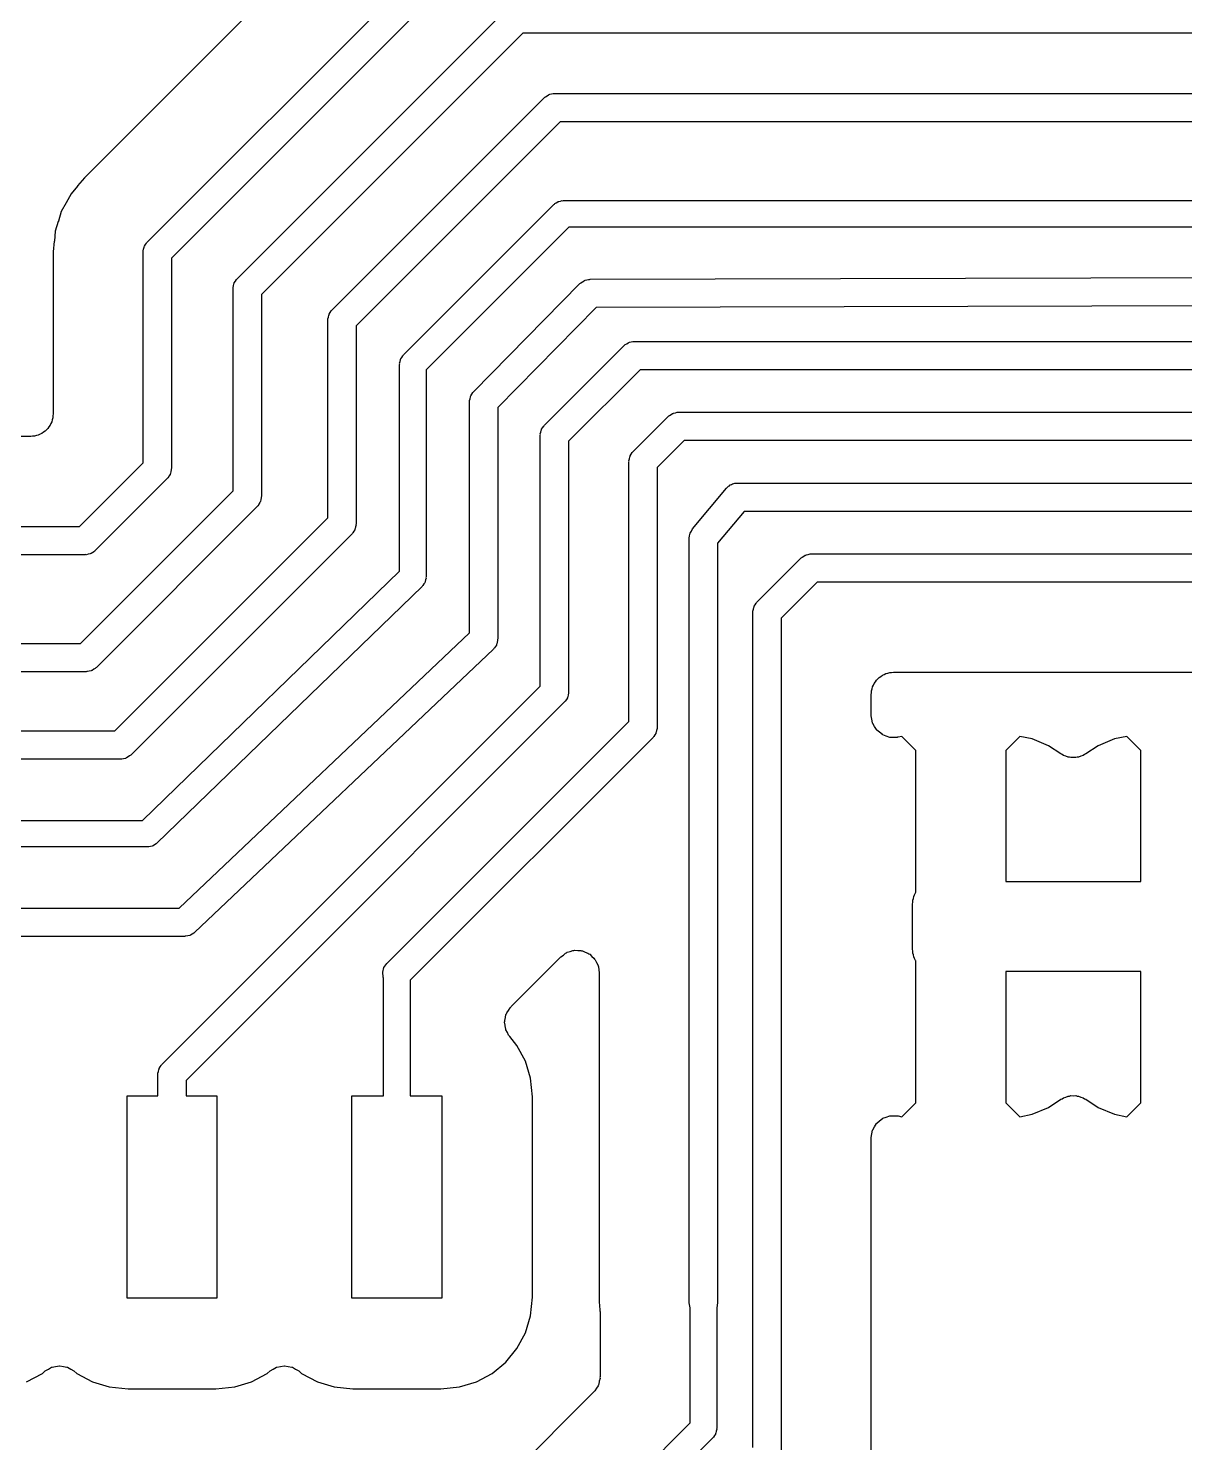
# Model space of a CAD drawing. Extents: x 171.3 to 228.7, y -128.7 to -71.3.
# Drawn here: x 199.73 to 206.26, y -87.34 to -79.35 of the extents above; entities that cross this region are included whole.
import ezdxf

# ---------------------------------------------------------------- set-up
doc = ezdxf.new("R2010")
doc.units = 0
doc.header["$MEASUREMENT"] = 0
doc.layers.add('BLACK', color=7, linetype='CONTINUOUS')

msp = doc.modelspace()

# ---------------------------------------------------------------- linework, layer by layer
at = {"layer": 'Black'}
for p, q in [((202.019, -78.2229), (200.045, -80.1962)), ((200.4, -80.5598), (202.378, -78.5818)), ((202.468, -78.7184), (200.537, -80.6495)), ((200.908, -80.7662), (202.432, -79.2422)), ((202.522, -79.3788), (201.045, -80.8559)), ((211.244, -79.3788), (202.522, -79.3788)), ((201.443, -80.9434), (202.643, -79.7434)), ((202.643, -79.7434), (202.646, -79.7414)), ((202.646, -79.7414), (202.649, -79.7387)), ((202.649, -79.7387), (202.658, -79.7335)), ((202.658, -79.7335), (202.666, -79.7275)), ((202.666, -79.7275), (202.67, -79.7266)), ((202.67, -79.7266), (202.673, -79.7248)), ((202.673, -79.7248), (202.683, -79.723)), ((202.683, -79.723), (202.693, -79.7203)), ((202.693, -79.7203), (202.697, -79.7206)), ((202.697, -79.7206), (202.7, -79.72)), ((202.7, -79.72), (211, -79.72)), ((202.733, -79.88), (201.58, -81.0331)), ((210.932, -79.88), (202.733, -79.88)), ((200.007, -80.2435), (199.97, -80.2869)), ((200.045, -80.1962), (200.007, -80.2425)), ((200.007, -80.2425), (200.007, -80.2429)), ((200.007, -80.2429), (200.007, -80.2435)), ((199.943, -80.338), (199.915, -80.3877)), ((199.97, -80.2869), (199.943, -80.3369)), ((199.943, -80.3369), (199.943, -80.3374)), ((199.943, -80.3374), (199.943, -80.338)), ((201.847, -81.197), (202.697, -80.347)), ((202.697, -80.347), (202.7, -80.3451)), ((202.7, -80.3451), (202.702, -80.3425)), ((202.702, -80.3425), (202.71, -80.3376)), ((202.71, -80.3376), (202.718, -80.332)), ((202.718, -80.332), (202.721, -80.3312)), ((202.721, -80.3312), (202.724, -80.3295)), ((202.724, -80.3295), (202.734, -80.3278)), ((202.734, -80.3278), (202.743, -80.3253)), ((202.743, -80.3253), (202.747, -80.3256)), ((202.747, -80.3256), (202.75, -80.325)), ((202.75, -80.325), (210.8, -80.325)), ((199.915, -80.3877), (199.899, -80.4419)), ((199.881, -80.4972), (199.876, -80.5536)), ((199.898, -80.4432), (199.881, -80.4972)), ((199.899, -80.4425), (199.898, -80.4432)), ((199.899, -80.4419), (199.899, -80.4425)), ((202.781, -80.475), (201.975, -81.2811)), ((210.762, -80.475), (202.781, -80.475)), ((199.875, -80.5549), (199.869, -80.614)), ((199.876, -80.5536), (199.875, -80.5542)), ((199.875, -80.5542), (199.875, -80.5549)), ((200.38, -80.5993), (200.382, -80.589)), ((200.382, -80.589), (200.383, -80.586)), ((200.383, -80.586), (200.384, -80.5826)), ((200.384, -80.5826), (200.39, -80.574)), ((200.39, -80.574), (200.396, -80.565)), ((200.396, -80.565), (200.398, -80.5627)), ((200.398, -80.5627), (200.4, -80.5598)), ((199.869, -80.614), (199.869, -80.6147)), ((199.869, -80.6147), (199.869, -80.6148)), ((199.869, -80.6148), (199.869, -80.6149)), ((199.869, -80.6149), (199.869, -80.6169)), ((199.869, -80.6169), (199.869, -81.5302)), ((200.377, -80.6094), (200.38, -80.5993)), ((200.377, -80.6129), (200.377, -80.6094)), ((200.377, -80.6164), (200.377, -80.6129)), ((200.377, -81.8057), (200.377, -80.6164)), ((200.537, -80.6495), (200.537, -81.8388)), ((202.901, -80.7698), (210.676, -80.7462)), ((200.885, -80.8158), (200.888, -80.8057)), ((200.885, -80.8193), (200.885, -80.8158)), ((200.885, -80.8228), (200.885, -80.8193)), ((200.885, -81.9637), (200.885, -80.8228)), ((200.888, -80.8057), (200.89, -80.7954)), ((200.89, -80.7954), (200.891, -80.7924)), ((200.891, -80.7924), (200.892, -80.789)), ((200.892, -80.789), (200.898, -80.7804)), ((200.898, -80.7804), (200.904, -80.7714)), ((200.904, -80.7714), (200.906, -80.7691)), ((200.906, -80.7691), (200.908, -80.7662)), ((202.243, -81.405), (202.844, -80.7938)), ((202.844, -80.7938), (202.847, -80.7916)), ((202.847, -80.7916), (202.849, -80.7887)), ((202.849, -80.7887), (202.858, -80.7836)), ((202.858, -80.7836), (202.867, -80.7776)), ((202.867, -80.7776), (202.87, -80.7766)), ((202.87, -80.7766), (202.873, -80.7748)), ((202.873, -80.7748), (202.883, -80.7729)), ((202.883, -80.7729), (202.893, -80.7702)), ((202.893, -80.7702), (202.897, -80.7705)), ((202.897, -80.7705), (202.901, -80.7698)), ((201.045, -80.8559), (201.045, -81.9968)), ((210.643, -80.9064), (202.935, -80.9297)), ((201.42, -80.993), (201.423, -80.9829)), ((201.423, -80.9829), (201.425, -80.9726)), ((201.425, -80.9726), (201.427, -80.9696)), ((201.427, -80.9662), (201.433, -80.9576)), ((201.427, -80.9696), (201.427, -80.9662)), ((201.433, -80.9576), (201.439, -80.9486)), ((201.439, -80.9486), (201.441, -80.9463)), ((201.441, -80.9463), (201.443, -80.9434)), ((202.935, -80.9297), (202.38, -81.4939)), ((201.421, -80.9965), (201.42, -80.993)), ((201.42, -81), (201.421, -80.9965)), ((201.42, -82.1169), (201.42, -81)), ((201.58, -81.0331), (201.58, -82.15)), ((202.643, -81.5934), (203.093, -81.1434)), ((203.093, -81.1434), (203.096, -81.1414)), ((203.096, -81.1414), (203.099, -81.1387)), ((203.099, -81.1387), (203.108, -81.1335)), ((203.108, -81.1335), (203.116, -81.1275)), ((203.116, -81.1275), (203.12, -81.1266)), ((203.12, -81.1266), (203.123, -81.1248)), ((203.123, -81.1248), (203.133, -81.123)), ((203.133, -81.123), (203.143, -81.1203)), ((203.143, -81.1203), (203.147, -81.1206)), ((203.147, -81.1206), (203.15, -81.12)), ((203.15, -81.12), (210.3, -81.12)), ((201.828, -81.234), (201.83, -81.2243)), ((201.83, -81.2243), (201.831, -81.2215)), ((201.831, -81.2215), (201.832, -81.2183)), ((201.832, -81.2183), (201.838, -81.2103)), ((201.838, -81.2103), (201.843, -81.2018)), ((201.843, -81.2018), (201.845, -81.1997)), ((201.845, -81.1997), (201.847, -81.197)), ((201.825, -81.2435), (201.828, -81.234)), ((201.826, -81.2467), (201.825, -81.2435)), ((201.825, -81.25), (201.826, -81.2467)), ((201.825, -82.4182), (201.825, -81.25)), ((201.975, -81.2811), (201.975, -82.45)), ((203.183, -81.28), (202.78, -81.6831)), ((210.266, -81.28), (203.183, -81.28)), ((202.22, -81.4548), (202.223, -81.4444)), ((202.221, -81.458), (202.22, -81.4548)), ((202.22, -81.4611), (202.221, -81.458)), ((202.22, -82.7656), (202.22, -81.4611)), ((202.223, -81.4444), (202.225, -81.4338)), ((202.225, -81.4338), (202.226, -81.431)), ((202.226, -81.431), (202.227, -81.4279)), ((202.227, -81.4279), (202.233, -81.419)), ((202.233, -81.419), (202.239, -81.4097)), ((202.239, -81.4097), (202.241, -81.4076)), ((202.241, -81.4076), (202.243, -81.405)), ((199.869, -81.5302), (199.867, -81.5411)), ((199.867, -81.5411), (199.867, -81.5523)), ((202.38, -81.4939), (202.38, -82.8)), ((203.143, -81.7434), (203.343, -81.5434)), ((203.343, -81.5434), (203.346, -81.5414)), ((203.346, -81.5414), (203.349, -81.5387)), ((203.349, -81.5387), (203.358, -81.5335)), ((203.358, -81.5335), (203.366, -81.5275)), ((203.366, -81.5275), (203.37, -81.5266)), ((203.37, -81.5266), (203.373, -81.5248)), ((203.373, -81.5248), (203.383, -81.523)), ((203.383, -81.523), (203.393, -81.5203)), ((203.393, -81.5203), (203.397, -81.5206)), ((203.397, -81.5206), (203.4, -81.52)), ((203.4, -81.52), (209.972, -81.52)), ((199.823, -81.6275), (199.814, -81.633)), ((199.831, -81.619), (199.823, -81.6275)), ((199.839, -81.6118), (199.831, -81.619)), ((199.845, -81.6022), (199.839, -81.6118)), ((199.852, -81.5937), (199.845, -81.6022)), ((199.856, -81.5833), (199.852, -81.5937)), ((199.861, -81.5736), (199.856, -81.5833)), ((199.863, -81.5627), (199.861, -81.5736)), ((199.867, -81.5523), (199.863, -81.5627)), ((202.623, -81.6329), (202.625, -81.6226)), ((202.625, -81.6226), (202.627, -81.6196)), ((202.627, -81.6162), (202.633, -81.6076)), ((202.627, -81.6196), (202.627, -81.6162)), ((202.633, -81.6076), (202.639, -81.5986)), ((202.639, -81.5986), (202.641, -81.5963)), ((202.641, -81.5963), (202.643, -81.5934)), ((199.742, -81.6572), (195.535, -81.6572)), ((199.753, -81.6553), (199.742, -81.6572)), ((199.764, -81.6553), (199.753, -81.6553)), ((199.774, -81.6515), (199.764, -81.6553)), ((199.785, -81.6495), (199.774, -81.6515)), ((199.795, -81.644), (199.785, -81.6495)), ((199.805, -81.6402), (199.795, -81.644)), ((199.814, -81.633), (199.805, -81.6402)), ((202.62, -81.643), (202.623, -81.6329)), ((202.621, -81.6465), (202.62, -81.643)), ((202.62, -81.65), (202.621, -81.6465)), ((202.62, -83.0669), (202.62, -81.65)), ((202.78, -81.6831), (202.78, -83.1)), ((203.433, -81.68), (203.28, -81.8331)), ((209.938, -81.68), (203.433, -81.68)), ((203.12, -81.793), (203.123, -81.7829)), ((203.123, -81.7829), (203.125, -81.7726)), ((203.125, -81.7726), (203.127, -81.7696)), ((203.127, -81.7662), (203.133, -81.7576)), ((203.127, -81.7696), (203.127, -81.7662)), ((203.133, -81.7576), (203.139, -81.7486)), ((203.139, -81.7486), (203.141, -81.7463)), ((203.141, -81.7463), (203.143, -81.7434)), ((200.017, -82.1652), (200.377, -81.8057)), ((200.53, -81.8692), (200.529, -81.8726)), ((200.532, -81.8662), (200.53, -81.8692)), ((200.534, -81.8559), (200.532, -81.8662)), ((200.536, -81.8458), (200.534, -81.8559)), ((200.537, -81.8388), (200.536, -81.8423)), ((200.536, -81.8423), (200.536, -81.8458)), ((203.121, -81.7965), (203.12, -81.793)), ((203.12, -81.8), (203.121, -81.7965)), ((203.12, -83.2669), (203.12, -81.8)), ((203.28, -81.8331), (203.28, -83.3)), ((200.513, -81.8954), (200.107, -82.3018)), ((200.515, -81.8925), (200.513, -81.8954)), ((200.518, -81.8902), (200.515, -81.8925)), ((200.523, -81.8812), (200.518, -81.8902)), ((200.529, -81.8726), (200.523, -81.8812)), ((203.48, -82.1796), (203.672, -81.9488)), ((203.672, -81.9488), (203.677, -81.9442)), ((203.677, -81.9442), (203.682, -81.9387)), ((203.682, -81.9387), (203.688, -81.9353)), ((203.688, -81.9353), (203.693, -81.9309)), ((203.693, -81.9309), (203.7, -81.9284)), ((203.7, -81.9284), (203.706, -81.9248)), ((203.706, -81.9248), (203.713, -81.9236)), ((203.713, -81.9236), (203.719, -81.9213)), ((203.719, -81.9213), (203.726, -81.9212)), ((203.726, -81.9212), (203.733, -81.92)), ((203.733, -81.92), (209.61, -81.92)), ((200.023, -82.8256), (200.885, -81.9637)), ((201.038, -82.0272), (201.037, -82.0306)), ((201.04, -82.0242), (201.038, -82.0272)), ((201.042, -82.0139), (201.04, -82.0242)), ((201.044, -82.0038), (201.042, -82.0139)), ((201.045, -81.9968), (201.044, -82.0003)), ((201.044, -82.0003), (201.044, -82.0038)), ((201.021, -82.0534), (200.113, -82.9622)), ((201.023, -82.0505), (201.021, -82.0534)), ((201.026, -82.0482), (201.023, -82.0505)), ((201.031, -82.0392), (201.026, -82.0482)), ((201.037, -82.0306), (201.031, -82.0392)), ((203.771, -82.08), (203.621, -82.2598)), ((209.576, -82.08), (203.771, -82.08)), ((195.529, -82.1652), (200.017, -82.1652)), ((200.217, -83.32), (201.42, -82.1169)), ((201.573, -82.1838), (201.567, -82.1924)), ((201.575, -82.1774), (201.573, -82.1804)), ((201.573, -82.1804), (201.573, -82.1838)), ((201.577, -82.1671), (201.575, -82.1774)), ((201.58, -82.157), (201.577, -82.1671)), ((201.58, -82.15), (201.579, -82.1535)), ((201.579, -82.1535), (201.58, -82.157)), ((203.473, -82.1916), (203.48, -82.1796)), ((201.557, -82.2066), (200.307, -83.4566)), ((201.559, -82.2037), (201.557, -82.2066)), ((201.561, -82.2014), (201.559, -82.2037)), ((201.567, -82.1924), (201.561, -82.2014)), ((203.461, -82.2308), (203.463, -82.2174)), ((203.461, -86.55), (203.461, -82.2308)), ((203.463, -82.2174), (203.466, -82.2037)), ((203.466, -82.2035), (203.473, -82.1916)), ((203.466, -82.2036), (203.466, -82.2035)), ((203.466, -82.2037), (203.466, -82.2036)), ((203.621, -82.2598), (203.621, -86.55)), ((200.05, -82.3252), (195.562, -82.3252)), ((200.054, -82.3246), (200.05, -82.3252)), ((200.057, -82.3249), (200.054, -82.3246)), ((200.067, -82.3222), (200.057, -82.3249)), ((200.078, -82.3204), (200.067, -82.3222)), ((200.081, -82.3186), (200.078, -82.3204)), ((200.084, -82.3177), (200.081, -82.3186)), ((200.093, -82.3117), (200.084, -82.3177)), ((200.102, -82.3065), (200.093, -82.3117)), ((200.104, -82.3038), (200.102, -82.3065)), ((200.107, -82.3018), (200.104, -82.3038)), ((203.843, -82.5934), (204.093, -82.3434)), ((204.093, -82.3434), (204.096, -82.3414)), ((204.096, -82.3414), (204.099, -82.3387)), ((204.099, -82.3387), (204.108, -82.3335)), ((204.108, -82.3335), (204.116, -82.3275)), ((204.116, -82.3275), (204.12, -82.3266)), ((204.12, -82.3266), (204.123, -82.3248)), ((204.123, -82.3248), (204.133, -82.323)), ((204.133, -82.323), (204.143, -82.3203)), ((204.143, -82.3203), (204.147, -82.3206)), ((204.147, -82.3206), (204.15, -82.32)), ((204.15, -82.32), (209.2, -82.32)), ((200.373, -83.825), (201.825, -82.4182)), ((201.952, -82.5039), (200.455, -83.9539)), ((201.954, -82.5007), (201.952, -82.5039)), ((201.957, -82.4982), (201.954, -82.5007)), ((201.962, -82.4902), (201.957, -82.4982)), ((201.967, -82.4828), (201.962, -82.4902)), ((201.969, -82.479), (201.967, -82.4828)), ((201.97, -82.4757), (201.969, -82.479)), ((201.972, -82.4666), (201.97, -82.4757)), ((201.975, -82.4577), (201.972, -82.4666)), ((201.975, -82.45), (201.974, -82.4538)), ((201.974, -82.4538), (201.975, -82.4577)), ((204.183, -82.48), (203.98, -82.6831)), ((209.164, -82.48), (204.183, -82.48)), ((203.82, -82.643), (203.823, -82.6329)), ((203.821, -82.6465), (203.82, -82.643)), ((203.82, -82.65), (203.821, -82.6465)), ((203.82, -87.3669), (203.82, -82.65)), ((203.823, -82.6329), (203.825, -82.6226)), ((203.825, -82.6226), (203.827, -82.6196)), ((203.827, -82.6162), (203.833, -82.6076)), ((203.827, -82.6196), (203.827, -82.6162)), ((203.833, -82.6076), (203.839, -82.5986)), ((203.839, -82.5986), (203.841, -82.5963)), ((203.841, -82.5963), (203.843, -82.5934)), ((203.98, -82.6831), (203.98, -87.4)), ((195.834, -82.8256), (200.023, -82.8256)), ((200.581, -84.32), (202.22, -82.7656)), ((202.375, -82.8274), (202.373, -82.8313)), ((202.377, -82.8181), (202.375, -82.8274)), ((202.379, -82.8091), (202.377, -82.8181)), ((202.38, -82.8), (202.379, -82.8045)), ((202.379, -82.8045), (202.379, -82.8091)), ((202.355, -82.8581), (200.668, -84.4581)), ((202.358, -82.8544), (202.355, -82.8581)), ((202.361, -82.8514), (202.358, -82.8544)), ((202.366, -82.8433), (202.361, -82.8514)), ((202.372, -82.8357), (202.366, -82.8433)), ((202.373, -82.8313), (202.372, -82.8357)), ((200.056, -82.9856), (195.867, -82.9856)), ((200.059, -82.985), (200.056, -82.9856)), ((200.063, -82.9853), (200.059, -82.985)), ((200.073, -82.9826), (200.063, -82.9853)), ((200.083, -82.9808), (200.073, -82.9826)), ((200.086, -82.979), (200.083, -82.9808)), ((200.09, -82.9781), (200.086, -82.979)), ((200.098, -82.9721), (200.09, -82.9781)), ((200.107, -82.9669), (200.098, -82.9721)), ((200.11, -82.9642), (200.107, -82.9669)), ((200.113, -82.9622), (200.11, -82.9642)), ((200.943, -84.7434), (202.62, -83.0669)), ((204.496, -83.0716), (204.501, -83.0619)), ((204.501, -83.0619), (204.505, -83.0515)), ((204.505, -83.0515), (204.512, -83.043)), ((204.512, -83.043), (204.518, -83.0334)), ((204.518, -83.0334), (204.526, -83.0262)), ((204.526, -83.0262), (204.533, -83.0177)), ((204.533, -83.0177), (204.543, -83.0122)), ((204.543, -83.0122), (204.552, -83.005)), ((204.552, -83.005), (204.562, -83.0012)), ((204.562, -83.0012), (204.572, -82.9957)), ((204.572, -82.9957), (204.583, -82.9937)), ((204.583, -82.9937), (204.593, -82.9899)), ((204.593, -82.9899), (204.604, -82.9899)), ((204.604, -82.9899), (204.615, -82.988)), ((204.615, -82.988), (208.901, -82.988)), ((202.767, -83.1424), (202.761, -83.1514)), ((202.773, -83.1338), (202.767, -83.1424)), ((202.775, -83.1274), (202.773, -83.1304)), ((202.773, -83.1304), (202.773, -83.1338)), ((202.777, -83.1171), (202.775, -83.1274)), ((202.78, -83.107), (202.777, -83.1171)), ((202.78, -83.1), (202.779, -83.1035)), ((202.779, -83.1035), (202.78, -83.107)), ((204.488, -83.115), (204.49, -83.1041)), ((204.488, -83.2311), (204.488, -83.115)), ((204.49, -83.0929), (204.494, -83.0825)), ((204.49, -83.1041), (204.49, -83.0929)), ((204.494, -83.0825), (204.496, -83.0716)), ((202.757, -83.1566), (201.057, -84.8566)), ((202.759, -83.1537), (202.757, -83.1566)), ((202.761, -83.1514), (202.759, -83.1537)), ((201.753, -84.6334), (203.12, -83.2669)), ((203.28, -83.307), (203.277, -83.3171)), ((203.28, -83.3), (203.279, -83.3035)), ((203.279, -83.3035), (203.28, -83.307)), ((204.488, -83.2325), (204.488, -83.2311)), ((204.488, -83.2339), (204.488, -83.2325)), ((204.492, -83.2542), (204.488, -83.2339)), ((204.496, -83.2746), (204.492, -83.2542)), ((204.496, -83.2758), (204.496, -83.2746)), ((204.497, -83.2772), (204.496, -83.2758)), ((204.507, -83.2948), (204.497, -83.2772)), ((204.518, -83.3128), (204.507, -83.2948)), ((197.3, -83.32), (200.217, -83.32)), ((203.257, -83.3566), (201.885, -84.7281)), ((203.259, -83.3537), (203.257, -83.3566)), ((203.261, -83.3514), (203.259, -83.3537)), ((203.267, -83.3424), (203.261, -83.3514)), ((203.273, -83.3338), (203.267, -83.3424)), ((203.275, -83.3274), (203.273, -83.3304)), ((203.273, -83.3304), (203.273, -83.3338)), ((203.277, -83.3171), (203.275, -83.3274)), ((204.519, -83.3137), (204.518, -83.3128)), ((204.52, -83.3149), (204.519, -83.3137)), ((204.536, -83.3278), (204.52, -83.3149)), ((204.552, -83.3411), (204.536, -83.3278)), ((204.553, -83.3416), (204.552, -83.3411)), ((204.554, -83.3425), (204.553, -83.3416)), ((204.574, -83.3491), (204.554, -83.3425)), ((204.593, -83.3562), (204.574, -83.3491)), ((204.594, -83.3562), (204.593, -83.3562)), ((204.596, -83.3566), (204.594, -83.3562)), ((204.616, -83.3562), (204.596, -83.3566)), ((204.637, -83.3562), (204.616, -83.3562)), ((204.638, -83.3557), (204.637, -83.3562)), ((204.64, -83.3557), (204.638, -83.3557)), ((204.662, -83.3512), (204.64, -83.3557)), ((204.741, -83.4299), (204.662, -83.3512)), ((205.328, -83.3512), (205.249, -83.4299)), ((205.397, -83.365), (205.328, -83.3512)), ((205.49, -83.4033), (205.397, -83.365)), ((205.863, -83.365), (205.77, -83.4033)), ((205.932, -83.3512), (205.863, -83.365)), ((206.011, -83.4299), (205.932, -83.3512)), ((200.292, -83.4665), (200.284, -83.4725)), ((200.301, -83.4613), (200.292, -83.4665)), ((200.304, -83.4586), (200.301, -83.4613)), ((200.307, -83.4566), (200.304, -83.4586)), ((204.741, -84.2309), (204.741, -83.4299)), ((205.249, -83.4299), (205.249, -84.171)), ((205.559, -83.45), (205.49, -83.4033)), ((205.567, -83.4533), (205.559, -83.45)), ((205.574, -83.4583), (205.567, -83.4533)), ((205.587, -83.4621), (205.574, -83.4583)), ((205.6, -83.4677), (205.587, -83.4621)), ((205.673, -83.4621), (205.66, -83.4677)), ((205.686, -83.4583), (205.673, -83.4621)), ((205.693, -83.4533), (205.686, -83.4583)), ((205.701, -83.45), (205.693, -83.4533)), ((205.77, -83.4033), (205.701, -83.45)), ((206.011, -84.171), (206.011, -83.4299)), ((200.25, -83.48), (197.333, -83.48)), ((200.253, -83.4794), (200.25, -83.48)), ((200.257, -83.4797), (200.253, -83.4794)), ((200.267, -83.477), (200.257, -83.4797)), ((200.277, -83.4752), (200.267, -83.477)), ((200.28, -83.4734), (200.277, -83.4752)), ((200.284, -83.4725), (200.28, -83.4734)), ((205.608, -83.4683), (205.6, -83.4677)), ((205.616, -83.4706), (205.608, -83.4683)), ((205.63, -83.4697), (205.616, -83.4706)), ((205.644, -83.4706), (205.63, -83.4697)), ((205.652, -83.4683), (205.644, -83.4706)), ((205.66, -83.4677), (205.652, -83.4683)), ((198.1, -83.825), (200.373, -83.825)), ((200.403, -83.975), (198.131, -83.975)), ((200.406, -83.9745), (200.403, -83.975)), ((200.409, -83.9748), (200.406, -83.9745)), ((200.419, -83.9723), (200.409, -83.9748)), ((200.429, -83.9705), (200.419, -83.9723)), ((200.431, -83.9691), (200.429, -83.9705)), ((200.434, -83.9685), (200.431, -83.9691)), ((200.442, -83.9626), (200.434, -83.9685)), ((200.451, -83.9575), (200.442, -83.9626)), ((200.453, -83.9554), (200.451, -83.9575)), ((200.455, -83.9539), (200.453, -83.9554)), ((205.249, -84.171), (206.011, -84.171)), ((204.723, -84.2759), (204.727, -84.2655)), ((204.727, -84.2655), (204.729, -84.2546)), ((204.729, -84.2546), (204.734, -84.2449)), ((204.734, -84.2449), (204.738, -84.2345)), ((204.738, -84.2345), (204.741, -84.2309)), ((198.9, -84.32), (200.581, -84.32)), ((204.721, -84.298), (204.723, -84.2871)), ((204.721, -84.552), (204.721, -84.298)), ((204.723, -84.2871), (204.723, -84.2759)), ((200.612, -84.48), (198.938, -84.48)), ((200.615, -84.4796), (200.612, -84.48)), ((200.617, -84.4799), (200.615, -84.4796)), ((200.629, -84.4772), (200.617, -84.4799)), ((200.64, -84.4752), (200.629, -84.4772)), ((200.642, -84.474), (200.64, -84.4752)), ((200.644, -84.4734), (200.642, -84.474)), ((200.654, -84.467), (200.644, -84.4734)), ((200.664, -84.4613), (200.654, -84.467)), ((200.665, -84.4594), (200.664, -84.4613)), ((200.668, -84.4581), (200.665, -84.4594)), ((202.75, -84.5859), (202.762, -84.5752)), ((202.762, -84.5752), (202.768, -84.5733)), ((202.768, -84.5733), (202.772, -84.5701)), ((202.772, -84.5701), (202.788, -84.5658)), ((202.788, -84.5658), (202.804, -84.5601)), ((202.804, -84.5601), (202.81, -84.5601)), ((202.81, -84.5601), (202.815, -84.5587)), ((202.815, -84.5587), (202.831, -84.5601)), ((202.831, -84.5601), (202.848, -84.5601)), ((202.848, -84.5601), (202.853, -84.562)), ((202.853, -84.562), (202.859, -84.5625)), ((202.859, -84.5625), (202.874, -84.5695)), ((202.874, -84.5695), (202.889, -84.5752)), ((202.889, -84.5752), (202.894, -84.5788)), ((202.894, -84.5788), (202.899, -84.5811)), ((202.899, -84.5811), (202.911, -84.5929)), ((204.723, -84.5629), (204.721, -84.552)), ((204.723, -84.5741), (204.723, -84.5629)), ((204.727, -84.5845), (204.723, -84.5741)), ((204.729, -84.5954), (204.727, -84.5845)), ((201.73, -84.683), (201.737, -84.6562)), ((201.737, -84.6562), (201.753, -84.6334)), ((202.455, -84.8761), (202.736, -84.5954)), ((202.736, -84.5954), (202.75, -84.5859)), ((202.911, -84.5929), (202.923, -84.6035)), ((202.923, -84.6035), (202.926, -84.6084)), ((202.926, -84.6084), (202.93, -84.6123)), ((202.93, -84.6123), (202.937, -84.6274)), ((202.937, -84.6274), (202.945, -84.6417)), ((202.945, -84.6417), (202.946, -84.6472)), ((202.946, -84.6472), (202.949, -84.6523)), ((202.949, -84.6523), (202.95, -84.6688)), ((204.734, -84.6051), (204.729, -84.5954)), ((204.738, -84.6155), (204.734, -84.6051)), ((204.741, -84.6191), (204.738, -84.6155)), ((204.741, -85.4201), (204.741, -84.6191)), ((200.483, -85.2034), (200.943, -84.7434)), ((200.943, -84.7434), (200.943, -84.7434)), ((201.733, -84.7107), (201.73, -84.683)), ((201.735, -84.7156), (201.733, -84.7107)), ((201.735, -85.3805), (201.735, -84.7156)), ((201.885, -84.7281), (201.885, -85.3805)), ((202.95, -84.6688), (202.953, -84.6852)), ((202.953, -84.6852), (202.953, -86.5438)), ((206.011, -84.679), (205.249, -84.679)), ((205.249, -84.679), (205.249, -85.4201)), ((206.011, -85.4201), (206.011, -84.679)), ((201.057, -84.8566), (200.62, -85.2931)), ((201.057, -84.8566), (201.057, -84.8566)), ((202.43, -84.9123), (202.44, -84.8981)), ((202.44, -84.8981), (202.449, -84.8832)), ((202.449, -84.8832), (202.453, -84.8801)), ((202.453, -84.8801), (202.455, -84.8761)), ((202.418, -84.9645), (202.419, -84.9597)), ((202.421, -84.9816), (202.418, -84.9645)), ((202.419, -84.9549), (202.423, -84.9382)), ((202.419, -84.9597), (202.419, -84.9549)), ((202.423, -84.9988), (202.421, -84.9816)), ((202.423, -84.9382), (202.426, -84.9212)), ((202.426, -84.9212), (202.429, -84.917)), ((202.429, -84.917), (202.43, -84.9123)), ((202.425, -85.0032), (202.423, -84.9988)), ((202.425, -85.0081), (202.425, -85.0032)), ((202.434, -85.0231), (202.425, -85.0081)), ((202.441, -85.0388), (202.434, -85.0231)), ((202.445, -85.0422), (202.441, -85.0388)), ((202.447, -85.0465), (202.445, -85.0422)), ((202.488, -85.0969), (202.447, -85.0465)), ((202.536, -85.1852), (202.488, -85.0969)), ((200.467, -85.2262), (200.473, -85.2176)), ((200.473, -85.2176), (200.479, -85.2086)), ((200.479, -85.2086), (200.481, -85.2063)), ((200.481, -85.2063), (200.483, -85.2034)), ((202.565, -85.2809), (202.536, -85.1852)), ((200.46, -85.253), (200.463, -85.2429)), ((200.461, -85.2565), (200.46, -85.253)), ((200.46, -85.26), (200.461, -85.2565)), ((200.46, -85.3805), (200.46, -85.26)), ((200.463, -85.2429), (200.465, -85.2326)), ((200.465, -85.2326), (200.467, -85.2296)), ((200.467, -85.2296), (200.467, -85.2262)), ((200.62, -85.2931), (200.62, -85.3805)), ((202.575, -85.3867), (202.565, -85.2809)), ((200.286, -86.5235), (200.286, -85.3805)), ((200.286, -85.3805), (200.46, -85.3805)), ((200.62, -85.3805), (200.794, -85.3805)), ((200.794, -85.3805), (200.794, -86.5235)), ((201.556, -86.5235), (201.556, -85.3805)), ((201.556, -85.3805), (201.735, -85.3805)), ((201.885, -85.3805), (202.064, -85.3805)), ((202.064, -85.3805), (202.064, -86.5235)), ((205.587, -85.3879), (205.6, -85.3823)), ((205.6, -85.3823), (205.608, -85.3817)), ((205.608, -85.3817), (205.616, -85.3794)), ((205.616, -85.3794), (205.63, -85.3803)), ((205.63, -85.3803), (205.644, -85.3794)), ((205.644, -85.3794), (205.652, -85.3817)), ((205.652, -85.3817), (205.66, -85.3823)), ((205.66, -85.3823), (205.673, -85.3879)), ((202.575, -86.5173), (202.575, -85.3867)), ((204.662, -85.4988), (204.741, -85.4201)), ((205.249, -85.4201), (205.328, -85.4988)), ((205.397, -85.485), (205.49, -85.4467)), ((205.49, -85.4467), (205.559, -85.4)), ((205.559, -85.4), (205.567, -85.3967)), ((205.567, -85.3967), (205.574, -85.3917)), ((205.574, -85.3917), (205.587, -85.3879)), ((205.673, -85.3879), (205.686, -85.3917)), ((205.686, -85.3917), (205.693, -85.3967)), ((205.693, -85.3967), (205.701, -85.4)), ((205.701, -85.4), (205.77, -85.4467)), ((205.77, -85.4467), (205.863, -85.485)), ((205.932, -85.4988), (206.011, -85.4201)), ((204.507, -85.5552), (204.518, -85.5372)), ((204.518, -85.5372), (204.519, -85.5363)), ((204.519, -85.5363), (204.52, -85.5351)), ((204.52, -85.5351), (204.536, -85.5222)), ((204.536, -85.5222), (204.552, -85.5089)), ((204.552, -85.5089), (204.553, -85.5084)), ((204.553, -85.5084), (204.554, -85.5075)), ((204.554, -85.5075), (204.574, -85.5009)), ((204.574, -85.5009), (204.593, -85.4938)), ((204.593, -85.4938), (204.594, -85.4938)), ((204.594, -85.4938), (204.596, -85.4934)), ((204.596, -85.4934), (204.616, -85.4938)), ((204.616, -85.4938), (204.637, -85.4938)), ((204.637, -85.4938), (204.638, -85.4943)), ((204.638, -85.4943), (204.64, -85.4943)), ((204.64, -85.4943), (204.662, -85.4988)), ((205.328, -85.4988), (205.397, -85.485)), ((205.863, -85.485), (205.932, -85.4988)), ((204.488, -85.6161), (204.492, -85.5958)), ((204.488, -85.6175), (204.488, -85.6161)), ((204.488, -85.6189), (204.488, -85.6175)), ((204.488, -87.3995), (204.488, -85.6189)), ((204.492, -85.5958), (204.496, -85.5754)), ((204.496, -85.5742), (204.497, -85.5728)), ((204.496, -85.5754), (204.496, -85.5742)), ((204.497, -85.5728), (204.507, -85.5552)), ((200.794, -86.5235), (200.286, -86.5235)), ((202.064, -86.5235), (201.556, -86.5235)), ((202.565, -86.6231), (202.575, -86.5173)), ((202.953, -86.5438), (202.957, -86.5886)), ((203.466, -86.5774), (203.461, -86.55)), ((203.466, -86.5777), (203.466, -86.5774)), ((203.466, -87.2279), (203.466, -86.5777)), ((203.621, -86.55), (203.616, -86.5774)), ((203.616, -86.5774), (203.616, -86.5777)), ((203.616, -86.5777), (203.616, -87.259)), ((202.536, -86.7188), (202.565, -86.6231)), ((202.957, -86.5886), (202.957, -86.5948)), ((202.957, -86.5948), (202.958, -86.601)), ((202.958, -86.601), (202.958, -86.9649)), ((202.488, -86.8071), (202.536, -86.7188)), ((202.425, -86.8844), (202.488, -86.8071)), ((202.348, -86.9479), (202.425, -86.8844)), ((199.719, -86.9951), (199.808, -86.9479)), ((199.808, -86.9479), (199.824, -86.9341)), ((199.824, -86.9341), (199.842, -86.924)), ((199.842, -86.924), (199.86, -86.9134)), ((199.86, -86.9134), (199.862, -86.9132)), ((199.862, -86.9132), (199.863, -86.9125)), ((199.863, -86.9125), (199.883, -86.9091)), ((199.883, -86.9091), (199.904, -86.9053)), ((199.904, -86.9053), (199.905, -86.9055)), ((199.905, -86.9055), (199.906, -86.9053)), ((199.906, -86.9053), (199.927, -86.9091)), ((199.927, -86.9091), (199.947, -86.9125)), ((199.947, -86.9125), (199.948, -86.9132)), ((199.948, -86.9132), (199.95, -86.9134)), ((199.95, -86.9134), (199.968, -86.924)), ((199.968, -86.924), (199.986, -86.9341)), ((199.986, -86.9341), (200.002, -86.9479)), ((200.002, -86.9479), (200.091, -86.9951)), ((200.989, -86.9951), (201.078, -86.9479)), ((201.078, -86.9479), (201.094, -86.9341)), ((201.094, -86.9341), (201.112, -86.924)), ((201.112, -86.924), (201.13, -86.9134)), ((201.13, -86.9134), (201.132, -86.9132)), ((201.132, -86.9132), (201.133, -86.9125)), ((201.133, -86.9125), (201.153, -86.9091)), ((201.153, -86.9091), (201.174, -86.9053)), ((201.174, -86.9053), (201.175, -86.9055)), ((201.175, -86.9055), (201.176, -86.9053)), ((201.176, -86.9053), (201.197, -86.9091)), ((201.197, -86.9091), (201.217, -86.9125)), ((201.217, -86.9125), (201.218, -86.9132)), ((201.218, -86.9132), (201.22, -86.9134)), ((201.22, -86.9134), (201.238, -86.924)), ((201.238, -86.924), (201.256, -86.9341)), ((201.256, -86.9341), (201.272, -86.9479)), ((201.272, -86.9479), (201.361, -86.9951)), ((202.259, -86.9951), (202.348, -86.9479)), ((202.958, -86.976), (202.953, -86.992)), ((202.958, -86.9649), (202.957, -86.9704)), ((202.957, -86.9704), (202.958, -86.976)), ((200.091, -86.9951), (200.186, -87.0241)), ((200.186, -87.0241), (200.292, -87.0346)), ((200.292, -87.0346), (200.788, -87.0346)), ((200.788, -87.0346), (200.894, -87.0241)), ((200.894, -87.0241), (200.989, -86.9951)), ((202.921, -87.0547), (201.042, -88.9334)), ((201.361, -86.9951), (201.456, -87.0241)), ((201.456, -87.0241), (201.562, -87.0346)), ((201.562, -87.0346), (202.058, -87.0346)), ((202.058, -87.0346), (202.164, -87.0241)), ((202.164, -87.0241), (202.259, -86.9951)), ((202.924, -87.0502), (202.921, -87.0547)), ((202.928, -87.0466), (202.924, -87.0502)), ((202.937, -87.0322), (202.928, -87.0466)), ((202.946, -87.0186), (202.937, -87.0322)), ((202.948, -87.0132), (202.946, -87.0186)), ((202.95, -87.0084), (202.948, -87.0132)), ((202.953, -86.992), (202.95, -87.0084)), ((201.397, -89.297), (203.466, -87.2279)), ((203.603, -87.2987), (203.598, -87.3072)), ((203.609, -87.2907), (203.603, -87.2987)), ((203.61, -87.2875), (203.609, -87.2907)), ((203.611, -87.2847), (203.61, -87.2875)), ((203.613, -87.275), (203.611, -87.2847)), ((203.616, -87.2656), (203.613, -87.275)), ((203.616, -87.259), (203.615, -87.2623)), ((203.615, -87.2623), (203.616, -87.2656)), ((203.594, -87.312), (201.525, -89.3811)), ((203.596, -87.3093), (203.594, -87.312)), ((203.598, -87.3072), (203.596, -87.3093))]:
    msp.add_line(p, q, dxfattribs=at)

doc.saveas('drawing.dxf')
